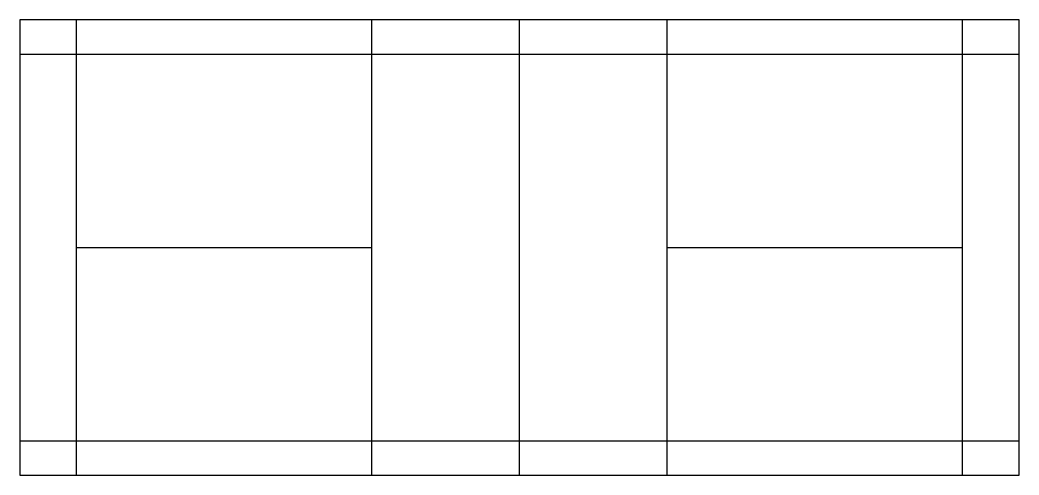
# Model space of a CAD drawing. Header units: metres. Extents: x 0 to 13.4, y 0 to 6.1.
import ezdxf

# ---------------------------------------------------------------- set-up
doc = ezdxf.new("R2010")
doc.units = ezdxf.units.M

msp = doc.modelspace()

# ---------------------------------------------------------------- linework, layer by layer
for p, q in [((0.76, 0), (0.76, 6.1)), ((4.72, 0), (4.72, 6.1)), ((6.7, 0), (6.7, 6.1)), ((8.68, 0), (8.68, 6.1)), ((12.64, 0), (12.64, 6.1)), ((0, 5.64), (13.4, 5.64)), ((0.76, 3.05), (4.72, 3.05)), ((8.68, 3.05), (12.64, 3.05)), ((0, 0.46), (13.4, 0.46))]:
    msp.add_line(p, q)
msp.add_lwpolyline([(0, 0), (13.4, 0), (13.4, 6.1), (0, 6.1)], close=True)

doc.saveas('drawing.dxf')
